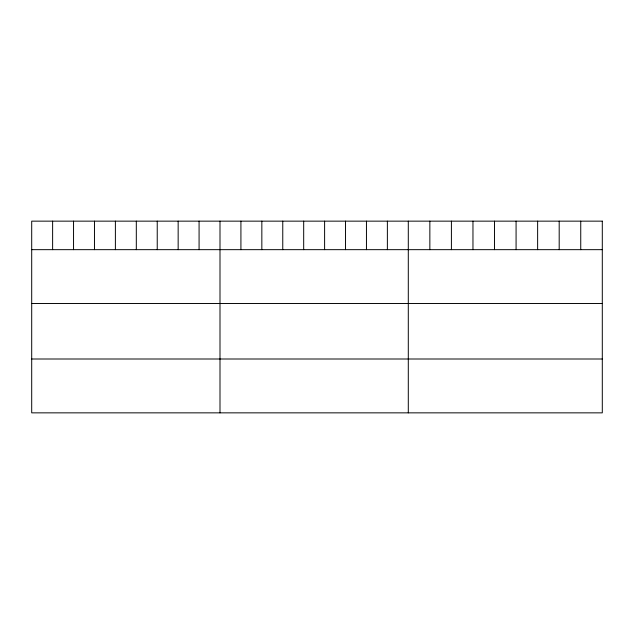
<?xml version="1.0" encoding="UTF-8"?>
<svg xmlns="http://www.w3.org/2000/svg" width="634" height="634" viewBox="0 0 634 634"><rect width="100%" height="100%" fill="white"/><g stroke="black" fill="none" stroke-linecap="round" stroke-linejoin="round"><path stroke-width="0.95" d="M31.7 249.661L602.3 249.661M31.7 303.512L602.3 303.512M31.7 359.002L602.3 359.002M580.744 221.147L580.744 249.661M559.188 221.147L559.188 249.661M537.632 221.147L537.632 249.661M516.076 221.147L516.076 249.661M494.52 221.147L494.52 249.661M472.964 221.147L472.964 249.661M451.408 221.147L451.408 249.661M429.852 221.147L429.852 249.661M408.296 221.147L408.296 412.853M387.374 221.147L387.374 249.661M366.452 221.147L366.452 249.661M345.53 221.147L345.53 249.661M324.608 221.147L324.608 249.661M303.686 221.147L303.686 249.661M282.764 221.147L282.764 249.661M261.842 221.147L261.842 249.661M240.92 221.147L240.92 249.661M219.998 221.147L219.998 412.853M199.076 221.147L199.076 249.661M178.154 221.147L178.154 249.661M157.232 221.147L157.232 249.661M136.31 221.147L136.31 249.661M115.388 221.147L115.388 249.661M94.466 221.147L94.466 249.661M73.544 221.147L73.544 249.661M52.622 221.147L52.622 249.661M602.3 221.147L31.7 221.147L31.7 412.853L602.3 412.853L602.3 221.147"/></g></svg>
